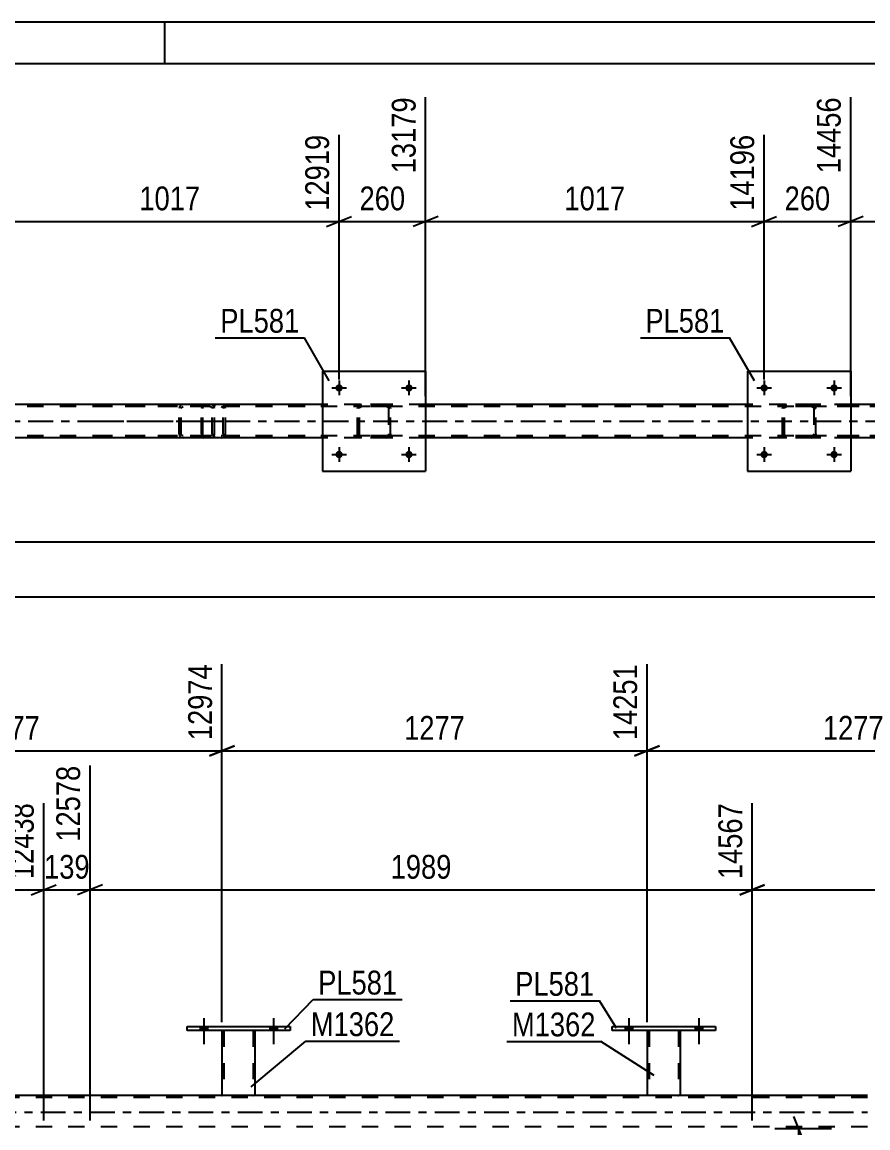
# Model space of a CAD drawing. Header units: millimetres. Extents: x 0 to 841, y 0 to 594.
# Drawn here: x 613.9 to 715.5, y 461.1 to 594 of the extents above; entities that cross this region are included whole.
import ezdxf

# ---------------------------------------------------------------- set-up
doc = ezdxf.new("R2010")
doc.units = ezdxf.units.MM
doc.linetypes.add('DXK_LINE_DOT2', pattern=[3.9198, 1.9599, -1.9599])
doc.linetypes.add('DXK_LINE_DOT3', pattern=[5.9187, 2.979, -0.9799, 0.9799, -0.9799])
doc.styles.add('Arial Narrow', font='ARIALN.TTF', dxfattribs={"height": 0.2})

# ---------------------------------------------------------------- blocks, each defined once
blk = doc.blocks.new('Unknown-318893670-1135')
at = {"color": 5, "linetype": 'Continuous'}
for p, q in [((841, 594), (0, 594)), ((631, 589), (631, 594)), ((836, 589), (5, 589))]:
    blk.add_line(p, q, dxfattribs=at)
blk = doc.blocks.new('Part-318893670-4776 - 4767')
at = {"color": 7, "linetype": 'DXK_LINE_DOT2'}
for p, q in [((635.44, 547.73), (635.42, 547.55)), ((635.42, 544.51), (635.42, 547.55)), ((635.5, 547.89), (635.44, 547.73)), ((635.59, 547.99), (635.5, 547.89)), ((635.56, 547.55), (635.57, 547.64)), ((635.56, 544.51), (635.56, 547.55)), ((635.57, 547.64), (635.6, 547.72)), ((635.69, 548.03), (635.59, 547.99)), ((635.6, 547.72), (635.64, 547.77)), ((635.64, 547.77), (635.69, 547.79)), ((647.85, 548.03), (635.69, 548.03)), ((647.85, 547.79), (635.69, 547.79)), ((636.97, 548.03), (636.97, 547.79)), ((637.98, 547.99), (637.78, 548.03)), ((637.78, 547.79), (637.88, 547.77)), ((637.88, 547.77), (637.96, 547.72)), ((637.96, 547.72), (638.02, 547.64)), ((638.02, 547.64), (638.03, 547.55)), ((638.03, 544.51), (638.03, 547.55)), ((638.25, 547.72), (638.25, 547.73)), ((638.29, 547.55), (638.25, 547.72)), ((638.29, 544.51), (638.29, 547.55)), ((635.42, 544.51), (635.44, 544.33)), ((635.44, 544.33), (635.5, 544.17)), ((635.5, 544.17), (635.59, 544.07)), ((635.57, 544.42), (635.56, 544.51)), ((635.6, 544.34), (635.57, 544.42)), ((635.59, 544.07), (635.69, 544.03)), ((635.64, 544.29), (635.6, 544.34)), ((635.69, 544.27), (635.64, 544.29)), ((647.85, 544.27), (635.69, 544.27)), ((647.85, 544.03), (635.69, 544.03)), ((636.97, 544.03), (636.97, 544.27)), ((637.88, 544.29), (637.78, 544.27)), ((637.78, 544.03), (637.98, 544.07)), ((637.96, 544.34), (637.88, 544.29)), ((638.02, 544.42), (637.96, 544.34)), ((638.03, 544.51), (638.02, 544.42)), ((638.25, 544.33), (638.29, 544.51))]:
    blk.add_line(p, q, dxfattribs=at)
for centre, start, end in [((637.8, 547.53), 23.8494, 68.8059), ((637.8, 544.52), 291.1941, 336.1506)]:
    blk.add_arc(centre, 0.492, start, end, dxfattribs=at)
blk = doc.blocks.new('Part-318893670-4851 - 4767')
at = {"color": 2, "linetype": 'Continuous'}
for p, q in [((649.94, 552.03), (649.94, 540.03)), ((649.94, 552.03), (662.34, 552.03)), ((662.34, 552.03), (662.34, 540.03)), ((649.94, 540.03), (662.34, 540.03))]:
    blk.add_line(p, q, dxfattribs=at)
blk = doc.blocks.new('Bolt-318893670-4908 - 4767')
at = {"linetype": 'Continuous'}
for points in [[(703.46, 542.03, -1), (702.58, 542.03, -1)], [(711.86, 542.03, -1), (710.98, 542.03, -1)]]:
    blk.add_hatch(color=1, dxfattribs=at).paths.add_polyline_path(points)
at = {"color": 1, "linetype": 'Continuous'}
for p, q in [((703.02, 542.91), (703.02, 541.15)), ((711.42, 542.91), (711.42, 541.15)), ((702.14, 542.03), (703.9, 542.03)), ((710.54, 542.03), (712.3, 542.03))]:
    blk.add_line(p, q, dxfattribs=at)
blk = doc.blocks.new('Part-318893670-4789 - 4767')
at = {"color": 7, "linetype": 'DXK_LINE_DOT2'}
for p, q in [((636.46, 548.03), (621.47, 548.03)), ((636.46, 547.79), (621.47, 547.79)), ((632.75, 547.72), (632.71, 547.55)), ((632.71, 544.51), (632.71, 547.55)), ((632.75, 547.73), (632.75, 547.72)), ((632.97, 547.55), (632.99, 547.64)), ((632.97, 544.51), (632.97, 547.55)), ((632.99, 547.64), (633.04, 547.72)), ((633.22, 548.03), (633.03, 547.99)), ((633.04, 547.72), (633.12, 547.77)), ((633.12, 547.77), (633.22, 547.79)), ((636.65, 547.99), (636.46, 548.03)), ((636.46, 547.79), (636.56, 547.77)), ((636.56, 547.77), (636.64, 547.72)), ((636.64, 547.72), (636.69, 547.64)), ((636.69, 547.64), (636.71, 547.55)), ((636.71, 544.51), (636.71, 547.55)), ((636.93, 547.72), (636.93, 547.73)), ((636.97, 547.55), (636.93, 547.72)), ((636.97, 544.51), (636.97, 547.55)), ((636.46, 544.27), (621.47, 544.27)), ((636.46, 544.03), (621.47, 544.03)), ((632.71, 544.51), (632.75, 544.33)), ((632.99, 544.42), (632.97, 544.51)), ((633.04, 544.34), (632.99, 544.42)), ((633.03, 544.07), (633.22, 544.03)), ((633.12, 544.29), (633.04, 544.34)), ((633.22, 544.27), (633.12, 544.29)), ((636.56, 544.29), (636.46, 544.27)), ((636.46, 544.03), (636.65, 544.07)), ((636.64, 544.34), (636.56, 544.29)), ((636.69, 544.42), (636.64, 544.34)), ((636.71, 544.51), (636.69, 544.42)), ((636.93, 544.33), (636.97, 544.51))]:
    blk.add_line(p, q, dxfattribs=at)
at = {"color": 7, "linetype": 'DXK_LINE_DOT3'}
blk.add_line((623.09, 546.03), (638.26, 546.03), dxfattribs=at)
at = {"color": 7, "linetype": 'DXK_LINE_DOT2'}
for centre, start, end in [((633.2, 547.53), 110.7583, 155.68), ((636.48, 547.53), 24.32, 69.2417), ((633.2, 544.53), 204.32, 249.2417), ((636.48, 544.53), 290.7583, 335.68)]:
    blk.add_arc(centre, 0.496, start, end, dxfattribs=at)
blk = doc.blocks.new('Bolt-318893670-4904 - 4767')
at = {"linetype": 'Continuous'}
for points in [[(652.38, 542.03, -1), (651.5, 542.03, -1)], [(660.78, 542.03, -1), (659.9, 542.03, -1)]]:
    blk.add_hatch(color=1, dxfattribs=at).paths.add_polyline_path(points)
at = {"color": 1, "linetype": 'Continuous'}
for p, q in [((651.94, 542.91), (651.94, 541.15)), ((660.34, 542.91), (660.34, 541.15)), ((651.06, 542.03), (652.82, 542.03)), ((659.46, 542.03), (661.22, 542.03))]:
    blk.add_line(p, q, dxfattribs=at)
blk = doc.blocks.new('Part-318893670-4796 - 4767')
at = {"color": 7, "linetype": 'DXK_LINE_DOT2'}
for p, q in [((721.59, 548.03), (706.6, 548.03)), ((721.59, 547.79), (706.6, 547.79)), ((717.88, 547.72), (717.85, 547.55)), ((717.85, 544.51), (717.85, 547.55)), ((717.88, 547.73), (717.88, 547.72)), ((718.1, 547.55), (718.12, 547.64)), ((718.1, 544.51), (718.1, 547.55)), ((718.12, 547.64), (718.18, 547.72)), ((718.36, 548.03), (718.16, 547.99)), ((718.18, 547.72), (718.26, 547.77)), ((718.26, 547.77), (718.36, 547.79)), ((721.79, 547.99), (721.59, 548.03)), ((721.59, 547.79), (721.69, 547.77)), ((721.69, 547.77), (721.77, 547.72)), ((721.77, 547.72), (721.83, 547.64)), ((721.83, 547.64), (721.85, 547.55)), ((721.85, 544.51), (721.85, 547.55)), ((722.07, 547.72), (722.06, 547.73)), ((722.1, 547.55), (722.07, 547.72)), ((722.1, 544.51), (722.1, 547.55)), ((721.59, 544.27), (706.6, 544.27)), ((721.59, 544.03), (706.6, 544.03)), ((717.85, 544.51), (717.88, 544.33)), ((718.12, 544.42), (718.1, 544.51)), ((718.18, 544.34), (718.12, 544.42)), ((718.16, 544.07), (718.36, 544.03)), ((718.26, 544.29), (718.18, 544.34)), ((718.36, 544.27), (718.26, 544.29)), ((721.69, 544.29), (721.59, 544.27)), ((721.59, 544.03), (721.79, 544.07)), ((721.77, 544.34), (721.69, 544.29)), ((721.83, 544.42), (721.77, 544.34)), ((721.85, 544.51), (721.83, 544.42)), ((722.06, 544.33), (722.1, 544.51))]:
    blk.add_line(p, q, dxfattribs=at)
for centre, start, end in [((718.34, 547.53), 110.7583, 155.68), ((721.61, 547.53), 24.32, 69.2417), ((718.34, 544.53), 204.32, 249.2417), ((721.61, 544.53), 290.7583, 335.68)]:
    blk.add_arc(centre, 0.496, start, end, dxfattribs=at)
blk = doc.blocks.new('Part-318893670-4863 - 4767')
at = {"color": 2, "linetype": 'Continuous'}
for p, q in [((701.02, 552.03), (701.02, 540.03)), ((701.02, 552.03), (713.42, 552.03)), ((713.42, 552.03), (713.42, 540.03)), ((701.02, 540.03), (713.42, 540.03))]:
    blk.add_line(p, q, dxfattribs=at)
blk = doc.blocks.new('Part-318893670-4846 - 4767')
at = {"color": 7, "linetype": 'DXK_LINE_DOT2'}
for p, q in [((654.18, 547.73), (654.14, 547.55)), ((654.14, 547.55), (654.15, 547.58)), ((654.14, 544.51), (654.14, 547.55)), ((654.15, 547.58), (654.18, 547.73)), ((654.38, 547.55), (654.4, 547.64)), ((654.38, 544.51), (654.38, 547.55)), ((654.4, 547.64), (654.45, 547.72)), ((654.44, 547.99), (654.62, 548.03)), ((654.62, 548.03), (654.44, 547.99)), ((654.45, 547.72), (654.53, 547.77)), ((654.53, 547.77), (654.62, 547.79)), ((657.66, 548.03), (654.62, 548.03)), ((657.66, 547.79), (654.62, 547.79)), ((657.66, 548.03), (657.84, 547.99)), ((657.84, 547.99), (657.66, 548.03)), ((657.66, 547.79), (657.75, 547.77)), ((657.75, 547.77), (657.83, 547.72)), ((657.83, 547.72), (657.88, 547.64)), ((657.88, 547.64), (657.9, 547.55)), ((657.9, 547.55), (657.9, 544.51)), ((658.1, 547.73), (658.13, 547.58)), ((658.14, 547.55), (658.1, 547.73)), ((658.13, 547.58), (658.14, 547.55)), ((658.14, 544.51), (658.14, 547.55)), ((654.18, 544.32), (654.14, 544.51)), ((654.14, 544.51), (654.18, 544.32)), ((654.4, 544.42), (654.38, 544.51)), ((654.45, 544.34), (654.4, 544.42)), ((654.62, 544.03), (654.44, 544.06)), ((654.44, 544.06), (654.62, 544.03)), ((654.53, 544.29), (654.45, 544.34)), ((654.62, 544.27), (654.53, 544.29)), ((657.66, 544.27), (654.62, 544.27)), ((657.66, 544.03), (654.62, 544.03)), ((657.75, 544.29), (657.66, 544.27)), ((657.84, 544.06), (657.66, 544.03)), ((657.66, 544.03), (657.84, 544.06)), ((657.83, 544.34), (657.75, 544.29)), ((657.88, 544.42), (657.83, 544.34)), ((657.9, 544.51), (657.88, 544.42)), ((658.14, 544.51), (658.1, 544.32)), ((658.1, 544.32), (658.14, 544.51))]:
    blk.add_line(p, q, dxfattribs=at)
at = {"color": 7, "linetype": 'DXK_LINE_DOT3'}
blk.add_line((656.14, 546.03), (656.14, 546.03), dxfattribs=at)
at = {"color": 7, "linetype": 'DXK_LINE_DOT2'}
for centre, start, end in [((654.62, 547.55), 112.5, 157.5), ((654.62, 547.55), 112.5, 157.5), ((657.66, 547.55), 22.5, 67.5), ((657.66, 547.55), 22.5, 67.5), ((654.62, 544.51), 202.5, 247.5), ((654.62, 544.51), 202.5, 247.5), ((657.66, 544.51), 292.5, 337.5), ((657.66, 544.51), 292.5, 337.5)]:
    blk.add_arc(centre, 0.48, start, end, dxfattribs=at)
blk = doc.blocks.new('Part-318893670-4858 - 4767')
at = {"color": 7, "linetype": 'DXK_LINE_DOT2'}
for p, q in [((705.26, 547.73), (705.22, 547.55)), ((705.22, 547.55), (705.23, 547.58)), ((705.22, 544.51), (705.22, 547.55)), ((705.23, 547.58), (705.26, 547.73)), ((705.46, 547.55), (705.48, 547.64)), ((705.46, 544.51), (705.46, 547.55)), ((705.48, 547.64), (705.53, 547.72)), ((705.52, 547.99), (705.7, 548.03)), ((705.7, 548.03), (705.52, 547.99)), ((705.53, 547.72), (705.61, 547.77)), ((705.61, 547.77), (705.7, 547.79)), ((708.74, 548.03), (705.7, 548.03)), ((708.74, 547.79), (705.7, 547.79)), ((708.74, 548.03), (708.92, 547.99)), ((708.92, 547.99), (708.74, 548.03)), ((708.74, 547.79), (708.83, 547.77)), ((708.83, 547.77), (708.91, 547.72)), ((708.91, 547.72), (708.96, 547.64)), ((708.96, 547.64), (708.98, 547.55)), ((708.98, 547.55), (708.98, 544.51)), ((709.18, 547.73), (709.21, 547.58)), ((709.22, 547.55), (709.18, 547.73)), ((709.21, 547.58), (709.22, 547.55)), ((709.22, 544.51), (709.22, 547.55)), ((705.26, 544.32), (705.22, 544.51)), ((705.22, 544.51), (705.26, 544.32)), ((705.48, 544.42), (705.46, 544.51)), ((705.53, 544.34), (705.48, 544.42)), ((705.7, 544.03), (705.52, 544.06)), ((705.52, 544.06), (705.7, 544.03)), ((705.61, 544.29), (705.53, 544.34)), ((705.7, 544.27), (705.61, 544.29)), ((708.74, 544.27), (705.7, 544.27)), ((708.74, 544.03), (705.7, 544.03)), ((708.83, 544.29), (708.74, 544.27)), ((708.92, 544.06), (708.74, 544.03)), ((708.74, 544.03), (708.92, 544.06)), ((708.91, 544.34), (708.83, 544.29)), ((708.96, 544.42), (708.91, 544.34)), ((708.98, 544.51), (708.96, 544.42)), ((709.22, 544.51), (709.18, 544.32)), ((709.18, 544.32), (709.22, 544.51))]:
    blk.add_line(p, q, dxfattribs=at)
at = {"color": 7, "linetype": 'DXK_LINE_DOT3'}
blk.add_line((707.22, 546.03), (707.22, 546.03), dxfattribs=at)
at = {"color": 7, "linetype": 'DXK_LINE_DOT2'}
for centre, start, end in [((705.7, 547.55), 112.5, 157.5), ((705.7, 547.55), 112.5, 157.5), ((708.74, 547.55), 22.5, 67.5), ((708.74, 547.55), 22.5, 67.5), ((705.7, 544.51), 202.5, 247.5), ((705.7, 544.51), 202.5, 247.5), ((708.74, 544.51), 292.5, 337.5), ((708.74, 544.51), 292.5, 337.5)]:
    blk.add_arc(centre, 0.48, start, end, dxfattribs=at)
blk = doc.blocks.new('Bolt-318893670-4905 - 4767')
at = {"linetype": 'Continuous'}
for points in [[(652.38, 550.03, -1), (651.5, 550.03, -1)], [(660.78, 550.03, -1), (659.9, 550.03, -1)]]:
    blk.add_hatch(color=1, dxfattribs=at).paths.add_polyline_path(points)
at = {"color": 1, "linetype": 'Continuous'}
for p, q in [((651.94, 550.91), (651.94, 549.15)), ((660.34, 550.91), (660.34, 549.15)), ((651.06, 550.03), (652.82, 550.03)), ((659.46, 550.03), (661.22, 550.03))]:
    blk.add_line(p, q, dxfattribs=at)
blk = doc.blocks.new('Bolt-318893670-4909 - 4767')
at = {"linetype": 'Continuous'}
for points in [[(703.46, 550.03, -1), (702.58, 550.03, -1)], [(711.86, 550.03, -1), (710.98, 550.03, -1)]]:
    blk.add_hatch(color=1, dxfattribs=at).paths.add_polyline_path(points)
at = {"color": 1, "linetype": 'Continuous'}
for p, q in [((703.02, 550.91), (703.02, 549.15)), ((711.42, 550.91), (711.42, 549.15)), ((702.14, 550.03), (703.9, 550.03)), ((710.54, 550.03), (712.3, 550.03))]:
    blk.add_line(p, q, dxfattribs=at)
blk = doc.blocks.new('Part-318893670-4945 - 4767')
at = {"color": 7, "linetype": 'DXK_LINE_DOT2'}
for p, q in [((730.1, 547.79), (135.18, 547.79)), ((662.34, 548.03), (649.94, 548.03)), ((713.42, 548.03), (701.02, 548.03)), ((730.1, 544.27), (135.18, 544.27)), ((662.34, 544.03), (649.94, 544.03)), ((713.42, 544.03), (701.02, 544.03))]:
    blk.add_line(p, q, dxfattribs=at)
at = {"color": 2, "linetype": 'Continuous'}
for p, q in [((649.94, 548.03), (611.26, 548.03)), ((701.02, 548.03), (662.34, 548.03)), ((730.1, 548.03), (713.42, 548.03)), ((649.94, 544.03), (611.26, 544.03)), ((701.02, 544.03), (662.34, 544.03)), ((730.1, 544.03), (713.42, 544.03))]:
    blk.add_line(p, q, dxfattribs=at)
at = {"color": 7, "linetype": 'DXK_LINE_DOT3'}
blk.add_line((135.18, 546.03), (730.1, 546.03), dxfattribs=at)
blk = doc.blocks.new('Part-318893670-3291 - 3250')
at = {"color": 2, "linetype": 'Continuous'}
for p, q in [((633.67, 473.29), (646.07, 473.29)), ((633.67, 472.81), (633.67, 473.29)), ((646.07, 473.29), (646.07, 472.81)), ((646.07, 472.81), (633.67, 472.81))]:
    blk.add_line(p, q, dxfattribs=at)
blk = doc.blocks.new('Part-318893670-3286 - 3250')
at = {"color": 7, "linetype": 'DXK_LINE_DOT2'}
for p, q in [((641.87, 472.82), (637.87, 472.82)), ((637.87, 472.82), (637.87, 472.81)), ((637.87, 472.82), (637.87, 472.81)), ((638.11, 472.82), (638.11, 464.98)), ((641.63, 472.82), (641.63, 464.98)), ((641.87, 472.81), (641.87, 472.82)), ((641.87, 472.82), (641.87, 472.81)), ((637.87, 464.98), (637.87, 464.98)), ((637.87, 464.98), (637.88, 464.98)), ((637.88, 464.98), (637.87, 464.98)), ((641.58, 464.98), (641.62, 464.98)), ((641.58, 464.98), (641.62, 464.98)), ((641.62, 464.98), (641.63, 464.98)), ((641.62, 464.98), (641.63, 464.98)), ((641.87, 464.98), (641.84, 464.98)), ((641.87, 464.98), (641.87, 464.98)), ((641.87, 464.98), (641.87, 464.98)), ((641.87, 464.98), (641.87, 464.98))]:
    blk.add_line(p, q, dxfattribs=at)
at = {"color": 2, "linetype": 'Continuous'}
for p, q in [((637.87, 472.81), (637.87, 464.98)), ((641.87, 464.98), (641.87, 472.81)), ((641.87, 464.98), (637.88, 464.98))]:
    blk.add_line(p, q, dxfattribs=at)
blk = doc.blocks.new('Part-318893670-3401 - 3250')
at = {"color": 7, "linetype": 'DXK_LINE_DOT2'}
for p, q in [((692.96, 472.82), (688.96, 472.82)), ((688.96, 472.82), (688.96, 472.81)), ((688.96, 472.82), (688.96, 472.81)), ((689.2, 472.82), (689.2, 464.98)), ((692.72, 472.82), (692.72, 464.98)), ((692.96, 472.81), (692.96, 472.82)), ((692.96, 472.82), (692.96, 472.81)), ((688.96, 464.98), (688.96, 464.98)), ((688.96, 464.98), (688.96, 464.98)), ((688.96, 464.98), (688.96, 464.98)), ((692.66, 464.98), (692.7, 464.98)), ((692.66, 464.98), (692.7, 464.98)), ((692.7, 464.98), (692.72, 464.98)), ((692.7, 464.98), (692.72, 464.98)), ((692.96, 464.98), (692.92, 464.98)), ((692.95, 464.98), (692.96, 464.98)), ((692.96, 464.98), (692.96, 464.98)), ((692.96, 464.98), (692.96, 464.98))]:
    blk.add_line(p, q, dxfattribs=at)
at = {"color": 2, "linetype": 'Continuous'}
for p, q in [((688.96, 472.81), (688.96, 464.98)), ((692.96, 464.98), (692.96, 472.81)), ((692.95, 464.98), (688.96, 464.98))]:
    blk.add_line(p, q, dxfattribs=at)
blk = doc.blocks.new('Bolt-318893670-3297 - 3250')
at = {"linetype": 'Continuous'}
for points in [[(635.23, 472.81), (636.11, 472.81), (636.11, 473.29), (635.23, 473.29)], [(643.63, 472.81), (644.51, 472.81), (644.51, 473.29), (643.63, 473.29)]]:
    blk.add_hatch(color=1, dxfattribs=at).paths.add_polyline_path(points)
at = {"color": 1, "linetype": 'Continuous'}
for p, q in [((635.23, 473.29), (635.23, 472.81)), ((635.67, 474.29), (635.67, 471.17)), ((636.11, 473.29), (636.11, 472.81)), ((643.63, 473.29), (643.63, 472.81)), ((644.07, 474.29), (644.07, 471.17)), ((644.51, 473.29), (644.51, 472.81))]:
    blk.add_line(p, q, dxfattribs=at)
blk = doc.blocks.new('Bolt-318893670-3428 - 3250')
at = {"linetype": 'Continuous'}
for points in [[(686.32, 472.81), (687.2, 472.81), (687.2, 473.29), (686.32, 473.29)], [(694.72, 472.81), (695.6, 472.81), (695.6, 473.29), (694.72, 473.29)]]:
    blk.add_hatch(color=1, dxfattribs=at).paths.add_polyline_path(points)
at = {"color": 1, "linetype": 'Continuous'}
for p, q in [((686.32, 473.29), (686.32, 472.81)), ((686.76, 474.29), (686.76, 471.17)), ((687.2, 473.29), (687.2, 472.81)), ((694.72, 473.29), (694.72, 472.81)), ((695.16, 474.29), (695.16, 471.17)), ((695.6, 473.29), (695.6, 472.81))]:
    blk.add_line(p, q, dxfattribs=at)
blk = doc.blocks.new('Bolt-318893670-3427 - 3250')
at = {"linetype": 'Continuous'}
for points in [[(686.32, 472.81), (687.2, 472.81), (687.2, 473.29), (686.32, 473.29)], [(694.72, 472.81), (695.6, 472.81), (695.6, 473.29), (694.72, 473.29)]]:
    blk.add_hatch(color=1, dxfattribs=at).paths.add_polyline_path(points)
at = {"color": 1, "linetype": 'Continuous'}
for p, q in [((686.32, 473.29), (686.32, 472.81)), ((686.76, 474.29), (686.76, 471.17)), ((687.2, 473.29), (687.2, 472.81)), ((694.72, 473.29), (694.72, 472.81)), ((695.16, 474.29), (695.16, 471.17)), ((695.6, 473.29), (695.6, 472.81))]:
    blk.add_line(p, q, dxfattribs=at)
blk = doc.blocks.new('Bolt-318893670-3362 - 3250')
at = {"linetype": 'Continuous'}
for points in [[(635.23, 472.81), (636.11, 472.81), (636.11, 473.29), (635.23, 473.29)], [(643.63, 472.81), (644.51, 472.81), (644.51, 473.29), (643.63, 473.29)]]:
    blk.add_hatch(color=1, dxfattribs=at).paths.add_polyline_path(points)
at = {"color": 1, "linetype": 'Continuous'}
for p, q in [((635.23, 473.29), (635.23, 472.81)), ((635.67, 474.29), (635.67, 471.17)), ((636.11, 473.29), (636.11, 472.81)), ((643.63, 473.29), (643.63, 472.81)), ((644.07, 474.29), (644.07, 471.17)), ((644.51, 473.29), (644.51, 472.81))]:
    blk.add_line(p, q, dxfattribs=at)
blk = doc.blocks.new('Part-318893670-3406 - 3250')
at = {"color": 2, "linetype": 'Continuous'}
for p, q in [((684.76, 473.29), (697.16, 473.29)), ((684.76, 472.81), (684.76, 473.29)), ((697.16, 473.29), (697.16, 472.81)), ((697.16, 472.81), (684.76, 472.81))]:
    blk.add_line(p, q, dxfattribs=at)
blk = doc.blocks.new('Part-318893670-3659 - 3250')
at = {"color": 7, "linetype": 'DXK_LINE_DOT2'}
for p, q in [((715.44, 464.74), (118.92, 464.74)), ((641.87, 464.98), (637.87, 464.98)), ((692.96, 464.98), (688.95, 464.98)), ((715.44, 461.22), (118.92, 461.22))]:
    blk.add_line(p, q, dxfattribs=at)
at = {"color": 2, "linetype": 'Continuous'}
for p, q in [((637.87, 464.98), (590.79, 464.98)), ((688.95, 464.98), (641.87, 464.98)), ((715.44, 464.98), (692.96, 464.98))]:
    blk.add_line(p, q, dxfattribs=at)
at = {"color": 7, "linetype": 'DXK_LINE_DOT3'}
blk.add_line((118.92, 462.98), (715.44, 462.98), dxfattribs=at)
blk = doc.blocks.new('StraightDimension-318893670-8928 - 4767')
at = {"color": 7, "linetype": 'Continuous'}
for p, q in [((713.42, 549.03), (713.42, 584.97)), ((703.02, 551.03), (703.02, 580.47)), ((701.52, 569.43), (704.52, 570.63)), ((714.92, 570.63), (711.92, 569.43)), ((703.02, 570.03), (713.42, 570.03))]:
    blk.add_line(p, q, dxfattribs=at)
at = {"color": 0}
blk.add_wipeout([(711.56, 570.78), (711.56, 574.98), (704.88, 574.98), (704.88, 570.78)], dxfattribs=at)
at = {"color": 3, "style": 'Arial Narrow'}
blk.add_text('260', height=2.863, dxfattribs=at).set_placement((705.48, 571.38))
at = {"color": 0, "linetype": 'Continuous'}
blk.add_wipeout([(712.82, 585.57), (708.62, 585.57), (708.62, 575.23), (712.82, 575.23)], dxfattribs=at)
at = {"color": 3, "linetype": 'Continuous', "style": 'Arial Narrow'}
blk.add_text('14456', height=2.863, rotation=90.0002, dxfattribs=at).set_placement((712.22, 575.83))
blk = doc.blocks.new('StraightDimension-318893670-8327 - 4767')
at = {"color": 7, "linetype": 'Continuous'}
blk.add_line((135.18, 531.55), (767.22, 531.55), dxfattribs=at)
blk = doc.blocks.new('StraightDimension-318893670-5585 - 4767')
at = {"color": 7, "linetype": 'Continuous'}
blk.add_line((134.54, 524.91), (767.86, 524.91), dxfattribs=at)
blk = doc.blocks.new('StraightDimension-318893670-8927 - 4767')
at = {"color": 7, "linetype": 'Continuous'}
for p, q in [((713.42, 549.03), (713.42, 584.97)), ((740.2, 551.03), (740.2, 580.47)), ((714.92, 570.63), (711.92, 569.43)), ((738.7, 569.43), (741.7, 570.63)), ((713.42, 570.03), (740.2, 570.03))]:
    blk.add_line(p, q, dxfattribs=at)
at = {"color": 0}
blk.add_wipeout([(731.07, 570.78), (731.07, 574.98), (722.56, 574.98), (722.56, 570.78)], dxfattribs=at)
at = {"color": 3, "style": 'Arial Narrow'}
blk.add_text('1017', height=2.863, dxfattribs=at).set_placement((723.16, 571.38))
at = {"color": 0, "linetype": 'Continuous'}
blk.add_wipeout([(739.6, 581.07), (735.4, 581.07), (735.4, 570.73), (739.6, 570.73)], dxfattribs=at)
at = {"color": 3, "linetype": 'Continuous', "style": 'Arial Narrow'}
blk.add_text('15473', height=2.863, rotation=90.0002, dxfattribs=at).set_placement((739, 571.33))
blk = doc.blocks.new('StraightDimension-318893670-8929 - 4767')
at = {"color": 7, "linetype": 'Continuous'}
for p, q in [((662.34, 549.03), (662.34, 584.97)), ((703.02, 551.03), (703.02, 580.47)), ((663.84, 570.63), (660.84, 569.43)), ((701.52, 569.43), (704.52, 570.63)), ((662.34, 570.03), (703.02, 570.03))]:
    blk.add_line(p, q, dxfattribs=at)
at = {"color": 0}
blk.add_wipeout([(686.94, 570.78), (686.94, 574.98), (678.42, 574.98), (678.42, 570.78)], dxfattribs=at)
at = {"color": 3, "style": 'Arial Narrow'}
blk.add_text('1017', height=2.863, dxfattribs=at).set_placement((679.02, 571.38))
at = {"color": 0, "linetype": 'Continuous'}
blk.add_wipeout([(702.42, 581.07), (698.22, 581.07), (698.22, 570.73), (702.42, 570.73)], dxfattribs=at)
at = {"color": 3, "linetype": 'Continuous', "style": 'Arial Narrow'}
blk.add_text('14196', height=2.863, rotation=90.0002, dxfattribs=at).set_placement((701.82, 571.33))
blk = doc.blocks.new('StraightDimension-318893670-8930 - 4767')
at = {"color": 7, "linetype": 'Continuous'}
for p, q in [((662.34, 549.03), (662.34, 584.97)), ((651.94, 551.03), (651.94, 580.47)), ((650.44, 569.43), (653.44, 570.63)), ((663.84, 570.63), (660.84, 569.43)), ((651.94, 570.03), (662.34, 570.03))]:
    blk.add_line(p, q, dxfattribs=at)
at = {"color": 0}
blk.add_wipeout([(660.48, 570.78), (660.48, 574.98), (653.8, 574.98), (653.8, 570.78)], dxfattribs=at)
at = {"color": 3, "style": 'Arial Narrow'}
blk.add_text('260', height=2.863, dxfattribs=at).set_placement((654.4, 571.38))
at = {"color": 0, "linetype": 'Continuous'}
blk.add_wipeout([(661.74, 585.57), (657.54, 585.57), (657.54, 575.23), (661.74, 575.23)], dxfattribs=at)
at = {"color": 3, "linetype": 'Continuous', "style": 'Arial Narrow'}
blk.add_text('13179', height=2.863, rotation=90.0002, dxfattribs=at).set_placement((661.14, 575.83))
blk = doc.blocks.new('StraightDimension-318893670-8931 - 4767')
at = {"color": 7, "linetype": 'Continuous'}
for p, q in [((611.26, 549.03), (611.26, 584.97)), ((651.94, 551.03), (651.94, 580.47)), ((612.76, 570.63), (609.76, 569.43)), ((650.44, 569.43), (653.44, 570.63)), ((611.26, 570.03), (651.94, 570.03))]:
    blk.add_line(p, q, dxfattribs=at)
at = {"color": 0}
blk.add_wipeout([(635.86, 570.78), (635.86, 574.98), (627.34, 574.98), (627.34, 570.78)], dxfattribs=at)
at = {"color": 3, "style": 'Arial Narrow'}
blk.add_text('1017', height=2.863, dxfattribs=at).set_placement((627.94, 571.38))
at = {"color": 0, "linetype": 'Continuous'}
blk.add_wipeout([(651.34, 581.07), (647.14, 581.07), (647.14, 570.73), (651.34, 570.73)], dxfattribs=at)
at = {"color": 3, "linetype": 'Continuous', "style": 'Arial Narrow'}
blk.add_text('12919', height=2.863, rotation=90.0002, dxfattribs=at).set_placement((650.74, 571.33))
blk = doc.blocks.new('StraightDimension-318893670-7888 - 3250')
at = {"color": 7, "linetype": 'Continuous'}
for p, q in [((637.87, 473.82), (637.87, 516.84)), ((688.96, 473.82), (688.96, 516.84)), ((639.37, 507), (636.37, 505.8)), ((637.87, 506.4), (688.96, 506.4)), ((687.46, 505.8), (690.46, 507))]:
    blk.add_line(p, q, dxfattribs=at)
at = {"color": 0}
blk.add_wipeout([(667.67, 507.15), (667.67, 511.35), (659.16, 511.35), (659.16, 507.15)], dxfattribs=at)
at = {"color": 3, "style": 'Arial Narrow'}
blk.add_text('1277', height=2.863, dxfattribs=at).set_placement((659.76, 507.75))
at = {"color": 0, "linetype": 'Continuous'}
blk.add_wipeout([(688.35, 517.44), (684.15, 517.44), (684.15, 507.1), (688.35, 507.1)], dxfattribs=at)
at = {"color": 3, "linetype": 'Continuous', "style": 'Arial Narrow'}
blk.add_text('14251', height=2.863, rotation=90.0002, dxfattribs=at).set_placement((687.76, 507.7))
blk = doc.blocks.new('StraightDimension-318893670-11367 - 3250')
at = {"color": 7, "linetype": 'Continuous'}
for p, q in [((622.02, 461.98), (622.02, 504.64)), ((616.45, 461.98), (616.45, 500.14)), ((614.95, 489.1), (617.95, 490.3)), ((616.45, 489.7), (622.02, 489.7)), ((623.52, 490.3), (620.52, 489.1))]:
    blk.add_line(p, q, dxfattribs=at)
at = {"color": 0}
blk.add_wipeout([(622.57, 490.45), (622.57, 494.65), (615.89, 494.65), (615.89, 490.45)], dxfattribs=at)
at = {"color": 3, "style": 'Arial Narrow'}
blk.add_text('139', height=2.863, dxfattribs=at).set_placement((616.49, 491.05))
at = {"color": 0, "linetype": 'Continuous'}
blk.add_wipeout([(621.42, 505.24), (617.22, 505.24), (617.22, 494.9), (621.42, 494.9)], dxfattribs=at)
at = {"color": 3, "linetype": 'Continuous', "style": 'Arial Narrow'}
blk.add_text('12578', height=2.863, rotation=90.0002, dxfattribs=at).set_placement((620.82, 495.5))
blk = doc.blocks.new('StraightDimension-318893670-7887 - 3250')
at = {"color": 7, "linetype": 'Continuous'}
for p, q in [((688.96, 473.82), (688.96, 516.84)), ((738.51, 473.81), (738.51, 516.84)), ((690.46, 507), (687.46, 505.8)), ((688.96, 506.4), (738.51, 506.4)), ((737.01, 505.8), (740.01, 507))]:
    blk.add_line(p, q, dxfattribs=at)
at = {"color": 0}
blk.add_wipeout([(717.99, 507.15), (717.99, 511.35), (709.48, 511.35), (709.48, 507.15)], dxfattribs=at)
at = {"color": 3, "style": 'Arial Narrow'}
blk.add_text('1277', height=2.863, dxfattribs=at).set_placement((710.08, 507.75))
at = {"color": 0, "linetype": 'Continuous'}
blk.add_wipeout([(737.91, 517.44), (733.71, 517.44), (733.71, 507.1), (737.91, 507.1)], dxfattribs=at)
at = {"color": 3, "linetype": 'Continuous', "style": 'Arial Narrow'}
blk.add_text('15528', height=2.863, rotation=90.0002, dxfattribs=at).set_placement((737.31, 507.7))
blk = doc.blocks.new('StraightDimension-318893670-7889 - 3250')
at = {"color": 7, "linetype": 'Continuous'}
for p, q in [((586.79, 473.82), (586.79, 516.84)), ((637.87, 473.82), (637.87, 516.84)), ((588.29, 507), (585.29, 505.8)), ((586.79, 506.4), (637.87, 506.4)), ((636.37, 505.8), (639.37, 507))]:
    blk.add_line(p, q, dxfattribs=at)
at = {"color": 0}
blk.add_wipeout([(616.59, 507.15), (616.59, 511.35), (608.08, 511.35), (608.08, 507.15)], dxfattribs=at)
at = {"color": 3, "style": 'Arial Narrow'}
blk.add_text('1277', height=2.863, dxfattribs=at).set_placement((608.68, 507.75))
at = {"color": 0, "linetype": 'Continuous'}
blk.add_wipeout([(637.27, 517.44), (633.07, 517.44), (633.07, 507.1), (637.27, 507.1)], dxfattribs=at)
at = {"color": 3, "linetype": 'Continuous', "style": 'Arial Narrow'}
blk.add_text('12974', height=2.863, rotation=90.0002, dxfattribs=at).set_placement((636.67, 507.7))
blk = doc.blocks.new('StraightDimension-318893670-11365 - 3250')
at = {"color": 7, "linetype": 'Continuous'}
for p, q in [((701.58, 461.98), (701.58, 500.14)), ((766.53, 465.98), (766.53, 500.14)), ((703.08, 490.3), (700.08, 489.1)), ((701.58, 489.7), (766.53, 489.7)), ((765.03, 489.1), (768.03, 490.3))]:
    blk.add_line(p, q, dxfattribs=at)
at = {"color": 0}
blk.add_wipeout([(738.31, 490.45), (738.31, 494.65), (729.8, 494.65), (729.8, 490.45)], dxfattribs=at)
at = {"color": 3, "style": 'Arial Narrow'}
blk.add_text('1780', height=2.863, dxfattribs=at).set_placement((730.4, 491.05))
at = {"color": 0, "linetype": 'Continuous'}
blk.add_wipeout([(765.93, 500.74), (761.73, 500.74), (761.73, 490.4), (765.93, 490.4)], dxfattribs=at)
at = {"color": 3, "linetype": 'Continuous', "style": 'Arial Narrow'}
blk.add_text('16346', height=2.863, rotation=90.0002, dxfattribs=at).set_placement((765.33, 491))
blk = doc.blocks.new('StraightDimension-318893670-11366 - 3250')
at = {"color": 7, "linetype": 'Continuous'}
for p, q in [((622.02, 461.98), (622.02, 504.64)), ((701.58, 461.98), (701.58, 500.14)), ((623.52, 490.3), (620.52, 489.1)), ((622.02, 489.7), (701.58, 489.7)), ((700.08, 489.1), (703.08, 490.3))]:
    blk.add_line(p, q, dxfattribs=at)
at = {"color": 0}
blk.add_wipeout([(666.06, 490.45), (666.06, 494.65), (657.54, 494.65), (657.54, 490.45)], dxfattribs=at)
at = {"color": 3, "style": 'Arial Narrow'}
blk.add_text('1989', height=2.863, dxfattribs=at).set_placement((658.14, 491.05))
at = {"color": 0, "linetype": 'Continuous'}
blk.add_wipeout([(700.98, 500.74), (696.78, 500.74), (696.78, 490.4), (700.98, 490.4)], dxfattribs=at)
at = {"color": 3, "linetype": 'Continuous', "style": 'Arial Narrow'}
blk.add_text('14567', height=2.863, rotation=90.0002, dxfattribs=at).set_placement((700.38, 491))
blk = doc.blocks.new('StraightDimension-318893670-11368 - 3250')
at = {"color": 7, "linetype": 'Continuous'}
for p, q in [((536.89, 461.98), (536.89, 504.64)), ((616.45, 461.98), (616.45, 500.14)), ((538.39, 490.3), (535.39, 489.1)), ((536.89, 489.7), (616.45, 489.7)), ((614.95, 489.1), (617.95, 490.3))]:
    blk.add_line(p, q, dxfattribs=at)
at = {"color": 0}
blk.add_wipeout([(580.92, 490.45), (580.92, 494.65), (572.41, 494.65), (572.41, 490.45)], dxfattribs=at)
at = {"color": 3, "style": 'Arial Narrow'}
blk.add_text('1989', height=2.863, dxfattribs=at).set_placement((573.01, 491.05))
at = {"color": 0, "linetype": 'Continuous'}
blk.add_wipeout([(615.85, 500.74), (611.65, 500.74), (611.65, 490.4), (615.85, 490.4)], dxfattribs=at)
at = {"color": 3, "linetype": 'Continuous', "style": 'Arial Narrow'}
blk.add_text('12438', height=2.863, rotation=90.0002, dxfattribs=at).set_placement((615.25, 491))
blk = doc.blocks.new('StraightDimension-318893670-12193 - 3250')
at = {"color": 7, "linetype": 'Continuous'}
for p, q in [((707.77, 459.48), (706.57, 462.48)), ((711.1, 460.98), (704.32, 460.98)), ((707.17, 339.76), (707.17, 460.98)), ((706.57, 341.26), (707.77, 338.26)), ((703.7, 339.76), (709.57, 339.76))]:
    blk.add_line(p, q, dxfattribs=at)
at = {"color": 0}
blk.add_wipeout([(706.42, 404.63), (702.22, 404.63), (702.22, 396.12), (706.42, 396.12)], dxfattribs=at)
at = {"color": 3, "style": 'Arial Narrow'}
blk.add_text('3031', height=2.863, rotation=90.0002, dxfattribs=at).set_placement((705.82, 396.72))
blk = doc.blocks.new('Mark-318893670-4847 - 4767')
at = {"color": 0}
blk.add_wipeout([(647.17, 556.67), (647.17, 559.67), (637.67, 559.67), (637.67, 556.67)], dxfattribs=at)
blk.add_wipeout([(647.17, 556.67), (647.17, 559.67), (637.67, 559.67), (637.67, 556.67)], dxfattribs=at)
at = {"color": 30, "linetype": 'Continuous'}
for p in [(637.07, 556.07), (650.77, 550.88)]:
    blk.add_line(p, (647.77, 556.07), dxfattribs=at)
at = {"color": 3, "style": 'Arial Narrow'}
blk.add_text('PL581', height=2.863, dxfattribs=at).set_placement((637.67, 556.67))
blk = doc.blocks.new('Mark-318893670-4859 - 4767')
at = {"color": 0}
blk.add_wipeout([(698.25, 556.67), (698.25, 559.67), (688.75, 559.67), (688.75, 556.67)], dxfattribs=at)
blk.add_wipeout([(698.25, 556.67), (698.25, 559.67), (688.75, 559.67), (688.75, 556.67)], dxfattribs=at)
at = {"color": 30, "linetype": 'Continuous'}
for p in [(688.15, 556.07), (701.85, 550.88)]:
    blk.add_line(p, (698.85, 556.07), dxfattribs=at)
at = {"color": 3, "style": 'Arial Narrow'}
blk.add_text('PL581', height=2.863, dxfattribs=at).set_placement((688.75, 556.67))
blk = doc.blocks.new('Mark-318893670-3397 - 3250')
at = {"color": 0}
blk.add_wipeout([(682.78, 472.1), (682.78, 475.1), (672.72, 475.1), (672.72, 472.1)], dxfattribs=at)
blk.add_wipeout([(682.78, 472.1), (682.78, 475.1), (672.72, 475.1), (672.72, 472.1)], dxfattribs=at)
at = {"color": 30, "linetype": 'Continuous'}
for p in [(672.12, 471.5), (689.81, 467.39)]:
    blk.add_line(p, (683.38, 471.5), dxfattribs=at)
at = {"color": 3, "style": 'Arial Narrow'}
blk.add_text('M1362', height=2.863, dxfattribs=at).set_placement((672.72, 472.1))
blk = doc.blocks.new('Mark-318893670-3282 - 3250')
at = {"color": 0}
blk.add_wipeout([(658.6, 472.13), (658.6, 475.13), (648.55, 475.13), (648.55, 472.13)], dxfattribs=at)
blk.add_wipeout([(658.6, 472.13), (658.6, 475.13), (648.55, 475.13), (648.55, 472.13)], dxfattribs=at)
at = {"color": 30, "linetype": 'Continuous'}
for p, q in [((641.36, 466.03), (647.95, 471.53)), ((647.95, 471.53), (659.2, 471.53))]:
    blk.add_line(p, q, dxfattribs=at)
at = {"color": 3, "style": 'Arial Narrow'}
blk.add_text('M1362', height=2.863, dxfattribs=at).set_placement((648.55, 472.13))
blk = doc.blocks.new('Mark-318893670-3402 - 3250')
at = {"color": 0}
blk.add_wipeout([(682.62, 476.98), (682.62, 479.98), (673.11, 479.98), (673.11, 476.98)], dxfattribs=at)
blk.add_wipeout([(682.62, 476.98), (682.62, 479.98), (673.11, 479.98), (673.11, 476.98)], dxfattribs=at)
at = {"color": 30, "linetype": 'Continuous'}
for p in [(672.51, 476.38), (685.29, 473.1)]:
    blk.add_line(p, (683.22, 476.38), dxfattribs=at)
at = {"color": 3, "style": 'Arial Narrow'}
blk.add_text('PL581', height=2.863, dxfattribs=at).set_placement((673.11, 476.98))
blk = doc.blocks.new('Mark-318893670-3287 - 3250')
at = {"color": 0}
blk.add_wipeout([(658.93, 477.13), (658.93, 480.13), (649.43, 480.13), (649.43, 477.13)], dxfattribs=at)
blk.add_wipeout([(658.93, 477.13), (658.93, 480.13), (649.43, 480.13), (649.43, 477.13)], dxfattribs=at)
at = {"color": 30, "linetype": 'Continuous'}
for p, q in [((645.43, 473.01), (648.83, 476.53)), ((648.83, 476.53), (659.53, 476.53))]:
    blk.add_line(p, q, dxfattribs=at)
at = {"color": 3, "style": 'Arial Narrow'}
blk.add_text('PL581', height=2.863, dxfattribs=at).set_placement((649.43, 477.13))

msp = doc.modelspace()

# ---------------------------------------------------------------- block references
for name in ['Unknown-318893670-1135', 'Part-318893670-4851 - 4767', 'Part-318893670-4863 - 4767', 'Bolt-318893670-4905 - 4767', 'Bolt-318893670-4909 - 4767', 'Part-318893670-4945 - 4767', 'Part-318893670-4789 - 4767', 'Part-318893670-4776 - 4767', 'Part-318893670-4846 - 4767', 'Part-318893670-4858 - 4767', 'Part-318893670-4796 - 4767', 'Bolt-318893670-4904 - 4767', 'Bolt-318893670-4908 - 4767', 'Part-318893670-3291 - 3250', 'Bolt-318893670-3297 - 3250', 'Bolt-318893670-3362 - 3250', 'Part-318893670-3406 - 3250', 'Bolt-318893670-3428 - 3250', 'Bolt-318893670-3427 - 3250', 'Part-318893670-3286 - 3250', 'Part-318893670-3401 - 3250', 'Part-318893670-3659 - 3250']:
    msp.add_blockref(name, (0, 0))

# ---------------------------------------------------------------- next in the draw order: block references
for name in ['StraightDimension-318893670-8928 - 4767', 'StraightDimension-318893670-8327 - 4767', 'StraightDimension-318893670-7888 - 3250', 'StraightDimension-318893670-11367 - 3250']:
    msp.add_blockref(name, (0, 0))

# ---------------------------------------------------------------- next in the draw order: block references
for name in ['StraightDimension-318893670-8929 - 4767', 'StraightDimension-318893670-8927 - 4767', 'StraightDimension-318893670-5585 - 4767', 'StraightDimension-318893670-7889 - 3250', 'StraightDimension-318893670-7887 - 3250']:
    msp.add_blockref(name, (0, 0))

# ---------------------------------------------------------------- next in the draw order: block references
for name in ['StraightDimension-318893670-8930 - 4767', 'Mark-318893670-4859 - 4767', 'StraightDimension-318893670-11368 - 3250', 'StraightDimension-318893670-11365 - 3250']:
    msp.add_blockref(name, (0, 0))

# ---------------------------------------------------------------- next in the draw order: block references
for name in ['StraightDimension-318893670-8931 - 4767', 'StraightDimension-318893670-11366 - 3250']:
    msp.add_blockref(name, (0, 0))

# ---------------------------------------------------------------- next in the draw order: block references
for name in ['Mark-318893670-4847 - 4767', 'Mark-318893670-3282 - 3250', 'Mark-318893670-3397 - 3250', 'StraightDimension-318893670-12193 - 3250']:
    msp.add_blockref(name, (0, 0))

# ---------------------------------------------------------------- next in the draw order: block references
for name in ['Mark-318893670-3287 - 3250', 'Mark-318893670-3402 - 3250']:
    msp.add_blockref(name, (0, 0))

doc.saveas('drawing.dxf')
